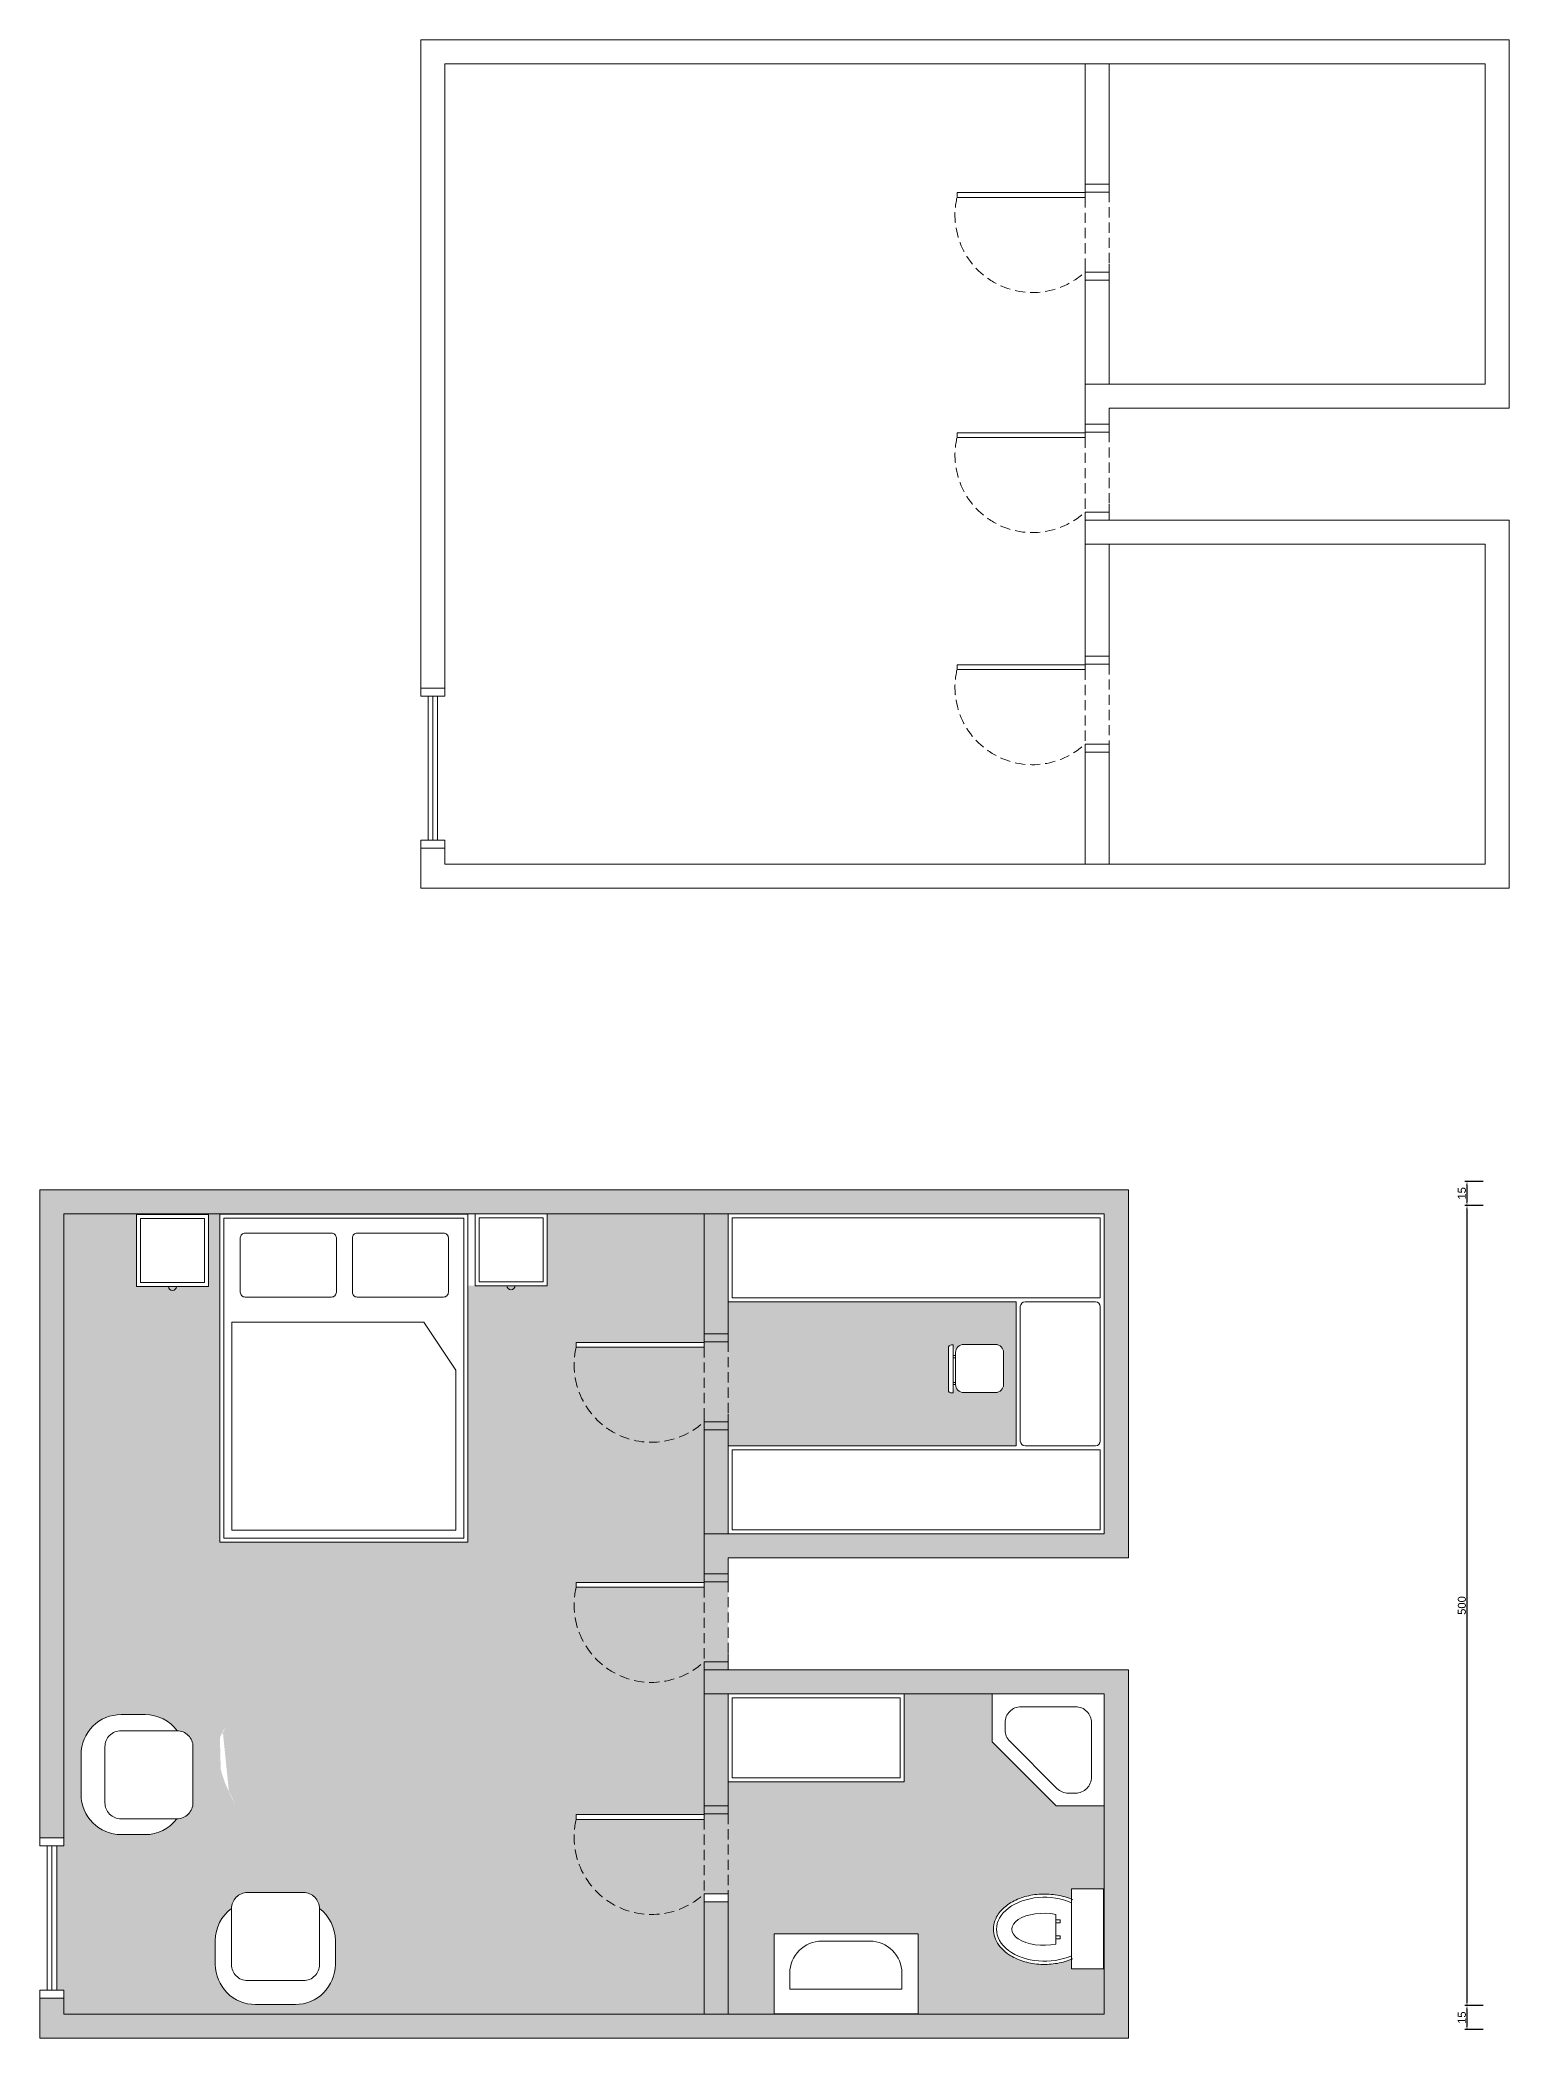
# Model space of a CAD drawing. Header units: centimetres. Extents: x -1214 to 5930, y 2765 to 5950.
# Drawn here: x 2437 to 3364, y 3192 to 4441 of the extents above; entities that cross this region are included whole.
import ezdxf

# ---------------------------------------------------------------- set-up
doc = ezdxf.new("R2010")
doc.units = ezdxf.units.CM
doc.linetypes.add('HIDDEN', pattern=[9.525, 6.35, -3.175])
for name, color, linetype, lineweight in [('duvar', 251, 'Continuous', 20), ('kapı', 1, 'Continuous', 15), ('pencere', 3, 'Continuous', 20), ('tefriş', 4, 'Continuous', 9), ('ölçü', 64, 'Continuous', 20)]:
    doc.layers.add(name, color=color, linetype=linetype, lineweight=lineweight)
doc.layers.add('zemin', color=8, linetype='Continuous')
doc.styles.get("Standard").update_dxf_attribs({"font": 'arial.ttf'})
doc.dimstyles.new('yeni ölçü', dxfattribs={"dimtxt": 5, "dimasz": 2.5, "dimexe": 1.25, "dimexo": 0.625, "dimtad": 1, "dimtxsty": 'Standard', "dimcen": 2.45, "dimclrt": 256, "dimadec": 0, "dimazin": 0, "dimtfac": 1, "dimtmove": 0, "dimatfit": 3, "dimfxl": 10, "dimfxlon": 1, "dimarcsym": 0})

# ---------------------------------------------------------------- blocks, each defined once
blk = doc.blocks.new('KP_001_Y')
at = {"layer": 'kapı'}
for points in [[(-15, 0), (0, 0), (0, -5), (-15, -5)], [(-15, 0), (0, 0), (0, -5), (-15, -5)], [(-15, -60), (0, -60), (0, -55), (-15, -55)], [(-15, -60), (0, -60), (0, -55), (-15, -55)]]:
    blk.add_lwpolyline(points, close=True, dxfattribs=at)
blk.add_lwpolyline([(-15, -5.4), (-95, -5.4), (-95, -8.4), (-15, -8.4), (-15, -5.4)], dxfattribs=at)
blk.add_lwpolyline([(-15, -5.4), (-95, -5.4), (-95, -8.4), (-15, -8.4), (-15, -5.4)], dxfattribs=at)
at = {"layer": 'kapı', "linetype": 'HIDDEN'}
for points in [[(-15, -8.4), (-15, -55)], [(-15, -8.4), (-15, -55)], [(0, -5), (0, -55)], [(0, -5), (0, -55)]]:
    blk.add_lwpolyline(points, dxfattribs=at)
blk.add_arc((-47.9, -19.4), 48.4, 166.8187, 312.7419, dxfattribs=at)
blk.add_arc((-47.9, -19.4), 48.4, 166.8187, 312.7419, dxfattribs=at)
blk = doc.blocks.new('YT_001_Y')
at = {"layer": 'tefriş'}
for points in [[(-2.5, 2.5), (152.5, 2.5), (152.5, -202.5), (-2.5, -202.5)], [(0, 0), (150, 0), (150, -200), (0, -200)], [(0, -200), (150, -200), (150, 0), (0, 0)], [(5, -65), (125, -65), (145, -95), (145, -195), (5, -195)]]:
    blk.add_lwpolyline(points, close=True, dxfattribs=at)
for points in [[(13.3, -9.3), (67.3, -9.3, -0.414214), (70.3, -12.3), (70.3, -46.3, -0.414214), (67.3, -49.3), (13.3, -49.3, -0.414214), (10.3, -46.3), (10.3, -12.3, -0.414214)], [(83.3, -9.3), (137.3, -9.3, -0.414214), (140.3, -12.3), (140.3, -46.3, -0.414214), (137.3, -49.3), (83.3, -49.3, -0.414214), (80.3, -46.3), (80.3, -12.3, -0.414214)]]:
    blk.add_lwpolyline(points, format="xyb", close=True, dxfattribs=at)
blk = doc.blocks.new('KOM_001_Y')
at = {"layer": 'tefriş'}
for points in [[(0, 0), (45, 0), (45, -45), (0, -45)], [(2.5, -2.5), (42.5, -2.5), (42.5, -42.5), (2.5, -42.5)]]:
    blk.add_lwpolyline(points, close=True, dxfattribs=at)
blk.add_arc((22.4, -45), 2.5, 180, 0, dxfattribs=at)
blk = doc.blocks.new('CHR_001_Y')
at = {"layer": 'tefriş'}
for points in [[(3, 2), (2, 2, 0.414214), (0, 0), (0, -26, 0.414214), (2, -28), (3, -28)], [(9.5, 2.3), (29.5, 2.3, -0.414214), (34.5, -2.7), (34.5, -22.7, -0.414214), (29.5, -27.7), (9.5, -27.7, -0.414214), (4.5, -22.7), (4.5, -2.7, -0.414214)]]:
    blk.add_lwpolyline(points, format="xyb", close=True, dxfattribs=at)
for points in [[(3, -4.6), (4.5, -4.6)], [(4.5, -6), (3, -6)], [(3, -21.4), (4.5, -21.4)], [(4.5, -22.7), (3, -22.7)]]:
    blk.add_lwpolyline(points, dxfattribs=at)
blk = doc.blocks.new('KLZ_001_Y')
at = {"layer": 'tefriş'}
blk.add_lwpolyline([(0, -50), (-20, -50), (-20, 0), (0, 0)], close=True, dxfattribs=at)
for points in [[(-29.8, -34.6), (-29.8, -16)], [(-29.8, -19.4), (-27.1, -19.4), (-27.1, -21.2), (-29.8, -21.2)], [(-29.8, -19.4), (-27.1, -19.4), (-27.1, -21.2), (-29.8, -21.2)], [(-29.8, -29.4), (-27.1, -29.4), (-27.1, -31.2), (-29.8, -31.2)]]:
    blk.add_lwpolyline(points, dxfattribs=at)
for centre, major_axis, ratio, start_param, end_param in [((-36.8, -25.3), (-30, 0), 0.666667, 4.118763, 8.447608), ((-37.3, -25.3), (-20, 0), 0.5, 4.329021, 8.237349)]:
    blk.add_ellipse(centre, major_axis=major_axis, ratio=ratio, start_param=start_param, end_param=end_param, dxfattribs=at)
blk.add_open_spline([(-19.2, -6.9), (-20.7, -6.2), (-22.3, -5.6), (-27.1, -4.2), (-30.5, -3.6), (-37.3, -3.2), (-40.8, -3.3), (-47.5, -4.4), (-50.7, -5.3), (-56.6, -7.8), (-59.2, -9.4), (-63.7, -13.1), (-65.5, -15.2), (-67.6, -19.1), (-68.2, -20.8), (-68.8, -24.3), (-68.9, -26.1), (-68.3, -29.5), (-67.7, -31.2), (-66, -34.4), (-64.9, -36), (-62.3, -38.8), (-60.7, -40.1), (-56.4, -42.9), (-53.5, -44.2), (-47.2, -46.2), (-43.9, -46.9), (-37, -47.4), (-33.5, -47.3), (-26.7, -46.3), (-23.5, -45.5), (-20, -44.1), (-19.6, -43.9), (-19.2, -43.7)], degree=3, knots=[4.118763, 4.118763, 4.118763, 4.118763, 4.291947, 4.291947, 4.620793, 4.620793, 4.949639, 4.949639, 5.278485, 5.278485, 5.607332, 5.607332, 5.936178, 5.936178, 6.163927, 6.163927, 6.391676, 6.391676, 6.619425, 6.619425, 6.847174, 6.847174, 7.074923, 7.074923, 7.405918, 7.405918, 7.736913, 7.736913, 8.067908, 8.067908, 8.398904, 8.398904, 8.447608, 8.447608, 8.447608, 8.447608], dxfattribs=at)
blk = doc.blocks.new('DUŞ_001_Y')
at = {"layer": 'tefriş'}
blk.add_lwpolyline([(-70, 0), (0, 0), (0, -60), (0, -70), (-30, -70), (-70, -30), (-70, 0)], dxfattribs=at)
blk.add_lwpolyline([(-52, -8), (-18, -8, -0.414214), (-8, -18), (-8, -52, -0.414214), (-18, -62), (-22.5, -62, -0.198912), (-29.6, -59.1), (-59.1, -29.6, -0.198912), (-62, -22.5), (-62, -18, -0.414214)], format="xyb", close=True, dxfattribs=at)
blk = doc.blocks.new('LVB_001_Y')
at = {"layer": 'tefriş'}
blk.add_lwpolyline([(-90, 50), (0, 50), (0, 0), (-90, 0)], close=True, dxfattribs=at)
blk.add_lwpolyline([(-60.2, 45.4), (-30.2, 45.4, -0.414214), (-10.2, 25.4), (-10.2, 15.4), (-80.2, 15.4), (-80.2, 25.4, -0.414214)], format="xyb", close=True, dxfattribs=at)
blk = doc.blocks.new('BER_001_Y')
at = {"layer": 'tefriş'}
blk.add_lwpolyline([(-40.4, -55.5, -0.235042), (-50.3, -35.6), (-50.3, -20.6, -0.414214), (-25.3, 4.4), (-0.3, 4.4, -0.414214), (24.7, -20.6), (24.7, -35.6, -0.237092), (14.6, -55.6, -0.237092)], format="xyb", dxfattribs=at)
blk.add_lwpolyline([(-30.4, -10.5), (4.6, -10.5, -0.414214), (14.6, -20.5), (14.6, -55.5, -0.414214), (4.6, -65.5), (-30.4, -65.5, -0.414214), (-40.4, -55.5), (-40.4, -20.5, -0.414214)], format="xyb", close=True, dxfattribs=at)
blk = doc.blocks.new('*D43')
at = {"layer": 'Defpoints', "color": 0, "transparency": 16777216}
for p in [(3496.8, 3727.4), (3328.7, 3712.4), (3511.8, 3712.4)]:
    blk.add_point(p, dxfattribs=at)
at = {"layer": 'ölçü', "color": 0, "lineweight": -2, "transparency": 16777216}
for p, q in [((3338.7, 3727.4), (3327.4, 3727.4)), ((3328.7, 3724.9), (3328.7, 3714.9)), ((3338.7, 3712.4), (3327.4, 3712.4))]:
    blk.add_line(p, q, dxfattribs=at)
at = {"layer": 'ölçü', "color": 0, "transparency": 16777216}
for points in [[(3328.2, 3724.9), (3329.1, 3724.9), (3328.7, 3727.4)], [(3328.2, 3714.9), (3329.1, 3714.9), (3328.7, 3712.4)]]:
    blk.add_solid(points, dxfattribs=at)
at = {"layer": 'ölçü', "transparency": 16777216, "insert": (3325.5, 3719.9), "char_height": 5, "attachment_point": 5, "rotation": 90}
blk.add_mtext('15', dxfattribs=at)
blk = doc.blocks.new('*D44')
at = {"layer": 'Defpoints', "color": 0, "transparency": 16777216}
for p in [(3511.8, 3712.4), (3328.7, 3212.4), (3511.8, 3212.4)]:
    blk.add_point(p, dxfattribs=at)
at = {"layer": 'ölçü', "color": 0, "lineweight": -2, "transparency": 16777216}
for p, q in [((3338.7, 3712.4), (3327.4, 3712.4)), ((3328.7, 3709.9), (3328.7, 3214.9)), ((3338.7, 3212.4), (3327.4, 3212.4))]:
    blk.add_line(p, q, dxfattribs=at)
at = {"layer": 'ölçü', "color": 0, "transparency": 16777216}
for points in [[(3328.2, 3709.9), (3329.1, 3709.9), (3328.7, 3712.4)], [(3328.2, 3214.9), (3329.1, 3214.9), (3328.7, 3212.4)]]:
    blk.add_solid(points, dxfattribs=at)
at = {"layer": 'ölçü', "transparency": 16777216, "insert": (3325.5, 3462.4), "char_height": 5, "attachment_point": 5, "rotation": 90}
blk.add_mtext('500', dxfattribs=at)
blk = doc.blocks.new('*D45')
at = {"layer": 'Defpoints', "color": 0, "transparency": 16777216}
for p in [(3511.8, 3212.4), (3328.7, 3197.4), (3496.8, 3197.4)]:
    blk.add_point(p, dxfattribs=at)
at = {"layer": 'ölçü', "color": 0, "lineweight": -2, "transparency": 16777216}
for p, q in [((3338.7, 3212.4), (3327.4, 3212.4)), ((3328.7, 3209.9), (3328.7, 3199.9)), ((3338.7, 3197.4), (3327.4, 3197.4))]:
    blk.add_line(p, q, dxfattribs=at)
at = {"layer": 'ölçü', "color": 0, "transparency": 16777216}
for points in [[(3328.2, 3209.9), (3329.1, 3209.9), (3328.7, 3212.4)], [(3328.2, 3199.9), (3329.1, 3199.9), (3328.7, 3197.4)]]:
    blk.add_solid(points, dxfattribs=at)
at = {"layer": 'ölçü', "transparency": 16777216, "insert": (3325.5, 3204.9), "char_height": 5, "attachment_point": 5, "rotation": 90}
blk.add_mtext('15', dxfattribs=at)

msp = doc.modelspace()

# ---------------------------------------------------------------- hatches: boundary and pattern name
at = {"layer": 'duvar', "transparency": 33554636}
h = msp.add_hatch(color=256, dxfattribs=at)
h.dxf.hatch_style = 1
h.paths.add_polyline_path([(2452.115, 3707.169), (2502.115, 3707.169), (2602.115, 3707.169), (2709.008, 3707.169), (2709.008, 3707.381), (2754.008, 3707.381), (3102.115, 3707.169), (3102.115, 3507.169), (2852.115, 3507.169), (2852.115, 3482.169), (2867.115, 3482.169), (2867.115, 3492.169), (3117.115, 3492.169), (3117.115, 3722.169), (2602.115, 3722.169), (2502.115, 3722.169), (2437.115, 3722.169), (2437.115, 3317.169), (2452.115, 3317.169)])
h.paths.add_polyline_path([(3117.115, 3422.169), (2867.115, 3422.169), (2852.115, 3422.169), (2852.115, 3407.169), (3102.115, 3407.169), (3102.115, 3347.169), (3102.115, 3337.169), (3102.115, 3207.169), (2852.115, 3207.169), (2452.115, 3207.169), (2452.115, 3217.169), (2437.115, 3217.169), (2437.115, 3192.169), (2852.115, 3192.169), (3117.115, 3192.169)])
h.paths.add_polyline_path([(2867.115, 3277.169), (2852.115, 3277.169), (2852.115, 3207.169), (2867.115, 3207.169)], flags=17)
h.paths.add_polyline_path([(2867.115, 3407.169), (2852.115, 3407.169), (2852.115, 3337.169), (2867.115, 3337.169)], flags=17)
h.paths.add_polyline_path([(2867.115, 3707.169), (2861.014, 3707.169), (2852.115, 3707.169), (2852.115, 3688.063), (2852.115, 3632.169), (2867.115, 3632.169), (2867.115, 3688.063)], flags=17)
h.paths.add_polyline_path([(2867.115, 3562.169), (2867.115, 3572.169), (2852.115, 3572.169), (2852.115, 3507.169), (2867.115, 3507.169)], flags=17)
at = {"layer": 'zemin', "transparency": 33554636}
h = msp.add_hatch(dxfattribs=at)
h.set_pattern_fill('ANGLE', color=256)
h.set_pattern_definition([(0, (-3053.626, -714.5625), (0, 6.985), [5.08, -1.905]), (90, (-3053.626, -714.5625), (-6.985, 4e-16), [5.08, -1.905])])
h.paths.add_polyline_path([(2549.496, 3501.903), (2549.496, 3707.169), (2542.507, 3707.169), (2542.507, 3661.745), (2497.507, 3661.745), (2497.507, 3707.169), (2452.115, 3707.169), (2452.115, 3317.169), (2452.115, 3312.169), (2447.61, 3312.169), (2447.615, 3222.169), (2452.115, 3222.169), (2452.115, 3217.169), (2452.115, 3207.169), (2852.115, 3207.169), (2852.115, 3277.169), (2852.115, 3282.169, -0.73944252), (2772.115, 3328.767), (2772.115, 3331.767), (2852.115, 3331.767), (2852.115, 3337.169), (2852.115, 3407.169), (2852.115, 3422.169), (2852.115, 3427.169, -0.73944252), (2772.115, 3473.767), (2772.115, 3476.767), (2852.115, 3476.767), (2852.115, 3482.169), (2852.115, 3507.169), (2852.115, 3577.169, -0.73944252), (2772.115, 3623.767), (2772.115, 3626.767), (2852.115, 3626.767), (2852.115, 3632.169), (2852.115, 3688.063), (2852.115, 3707.169), (2754.008, 3707.169), (2754.008, 3662.169), (2704.496, 3662.169), (2704.496, 3501.903)])
edge = h.paths.add_edge_path(flags=16)
edge.add_spline(control_points=[(2550.033, 3360.265), (2549.558, 3362.183), (2549.19, 3364.05), (2548.643, 3367.85), (2548.49, 3369.766), (2548.459, 3373.389), (2548.581, 3375.097), (2549.094, 3378.263), (2549.487, 3379.724), (2550.471, 3382.206), (2551.035, 3383.26), (2551.694, 3384.197)], knot_values=[0.16715522, 0.16715522, 0.16715522, 0.16715522, 0.30159491, 0.30159491, 0.45090597, 0.45090597, 0.60021704, 0.60021704, 0.7495281, 0.7495281, 0.88099502, 0.88099502, 0.88099502, 0.88099502], degree=3, periodic=0)
edge.add_ellipse((2585.261, 3343.492), major_axis=(-30.595, 43.694), ratio=0.46753232, start_angle=9.578683, end_angle=50.477199, ccw=False)
edge.add_ellipse((2585.261, 3343.492), major_axis=(-30.595, 43.694), ratio=0.46753232, start_angle=5.139369, end_angle=9.578683, ccw=False)
edge.add_spline(control_points=[(2552.959, 3385.729), (2552.609, 3385.368), (2552.278, 3384.982), (2551.874, 3384.449), (2551.783, 3384.324), (2551.694, 3384.197)], knot_values=[0.08968526, 0.08968526, 0.08968526, 0.08968526, 0.14931107, 0.14931107, 0.16715522, 0.16715522, 0.16715522, 0.16715522], degree=3, periodic=0)
edge.add_spline(control_points=[(2551.694, 3384.197), (2551.035, 3383.26), (2550.471, 3382.206), (2549.487, 3379.724), (2549.094, 3378.263), (2548.581, 3375.097), (2548.459, 3373.389), (2548.49, 3369.766), (2548.643, 3367.85), (2549.19, 3364.05), (2549.558, 3362.183), (2550.033, 3360.265)], knot_values=[0.16715522, 0.16715522, 0.16715522, 0.16715522, 0.29862213, 0.29862213, 0.4479332, 0.4479332, 0.59724426, 0.59724426, 0.74655533, 0.74655533, 0.88099502, 0.88099502, 0.88099502, 0.88099502], degree=3, periodic=0)
edge.add_ellipse((2585.261, 3343.492), major_axis=(-30.595, 43.694), ratio=0.46753232, start_angle=50.477199, end_angle=66.343399)
edge.add_spline(control_points=[(2554.273, 3347.922), (2554.269, 3347.932), (2554.265, 3347.942), (2552.534, 3351.939), (2551.164, 3355.874), (2550.14, 3359.839), (2550.086, 3360.052), (2550.033, 3360.265)], knot_values=[0.88099502, 0.88099502, 0.88099502, 0.88099502, 0.88162989, 0.88162989, 1.14303943, 1.14303943, 1.1579108, 1.1579108, 1.1579108, 1.1579108], degree=3, periodic=0)
edge.add_ellipse((2585.261, 3343.492), major_axis=(-30.595, 43.694), ratio=0.46753232, start_angle=9.578683, end_angle=50.477199, ccw=False)
h.paths.add_polyline_path([(2601.782, 3283.078, -0.41421356), (2611.782, 3273.078, -0.2350418), (2621.704, 3253.137), (2621.704, 3238.137, -0.41421356), (2596.704, 3213.137), (2571.704, 3213.137, -0.41421356), (2546.704, 3238.137), (2546.704, 3253.137, -0.23710066), (2556.782, 3273.195, -0.41079052), (2566.782, 3283.078)], flags=16)
h.paths.add_polyline_path([(2532.758, 3374.151), (2532.758, 3339.151, -0.41421356), (2522.758, 3329.151, -0.2350418), (2502.816, 3319.229), (2487.816, 3319.229, -0.41421356), (2462.816, 3344.229), (2462.816, 3369.229, -0.41421356), (2487.816, 3394.229), (2502.816, 3394.229, -0.23710066), (2522.875, 3384.15, -0.41079052)], flags=16)
h = msp.add_hatch(dxfattribs=at)
h.set_pattern_fill('ANGLE', color=256)
h.set_pattern_definition([(0, (-1038.927, 53.509), (0, 6.985), [5.08, -1.905]), (90, (-1038.927, 53.509), (-6.985, 4e-16), [5.08, -1.905])])
h.paths.add_polyline_path([(2867.115, 3652.169), (2867.115, 3632.169), (2867.115, 3627.169), (2867.115, 3577.169), (2867.115, 3572.169), (2867.115, 3562.169), (3047.115, 3562.169), (3047.115, 3652.169)])
h.paths.add_polyline_path([(3004.67, 3623.183, -0.41421356), (3006.67, 3625.183), (3007.67, 3625.183), (3009.129, 3620.438, -0.41421356), (3014.129, 3625.438), (3034.129, 3625.438, -0.41421356), (3039.129, 3620.438), (3039.129, 3600.438, -0.41421356), (3034.129, 3595.438), (3014.129, 3595.438, -0.41421356), (3009.129, 3600.438), (3007.67, 3595.183), (3006.67, 3595.183, -0.41421356), (3004.67, 3597.183)], flags=16)
h.paths.add_polyline_path([(2852.115, 3623.767), (2772.115, 3623.767, 0.73944252), (2852.115, 3577.169)])
h.paths.add_polyline_path([(2852.115, 3577.169), (2867.115, 3577.169), (2867.115, 3627.169), (2852.115, 3627.169), (2852.115, 3626.767), (2852.115, 3623.767)])
h.paths.add_polyline_path([(2985.815, 3257.328), (2985.815, 3207.169), (3102.115, 3207.169), (3102.115, 3337.169), (3072.115, 3337.169), (3032.115, 3377.169), (3032.115, 3407.169), (2977.115, 3407.169), (2977.115, 3352.169), (2867.115, 3352.169), (2867.115, 3337.169), (2867.115, 3332.169), (2867.115, 3282.169), (2867.115, 3277.169), (2867.115, 3207.169), (2895.815, 3207.169), (2895.815, 3257.328)])
edge = h.paths.add_edge_path(flags=16)
edge.add_spline(control_points=[(3081.586, 3241.377), (3081.426, 3241.31), (3081.266, 3241.244), (3078.114, 3239.97), (3074.844, 3239.103), (3068.076, 3238.123), (3064.579, 3238.01), (3057.709, 3238.549), (3054.337, 3239.2), (3048.058, 3241.212), (3045.151, 3242.572), (3040.89, 3245.378), (3039.333, 3246.664), (3036.667, 3249.473), (3035.558, 3250.998), (3033.869, 3254.22), (3033.29, 3255.917), (3032.724, 3259.379), (3032.739, 3261.142), (3033.36, 3264.597), (3033.965, 3266.289), (3036.09, 3270.206), (3037.894, 3272.334), (3042.348, 3276.037), (3044.999, 3277.614), (3050.87, 3280.102), (3054.09, 3281.011), (3060.781, 3282.09), (3064.25, 3282.258), (3071.092, 3281.839), (3074.464, 3281.252), (3078.987, 3279.904), (3080.313, 3279.431), (3081.586, 3278.896)], knot_values=[4.14962381, 4.14962381, 4.14962381, 4.14962381, 4.16746675, 4.16746675, 4.49846184, 4.49846184, 4.82945694, 4.82945694, 5.16045203, 5.16045203, 5.49144712, 5.49144712, 5.71919619, 5.71919619, 5.94694527, 5.94694527, 6.17469435, 6.17469435, 6.40244343, 6.40244343, 6.6301925, 6.6301925, 6.95903865, 6.95903865, 7.28788479, 7.28788479, 7.61673094, 7.61673094, 7.94557709, 7.94557709, 8.27442323, 8.27442323, 8.41674648, 8.41674648, 8.41674648, 8.41674648], degree=3, periodic=0)
edge.add_line((3081.586, 3278.896), (3081.586, 3285.438))
edge.add_line((3081.586, 3285.438), (3101.586, 3285.438))
edge.add_line((3101.586, 3285.438), (3101.586, 3235.438))
edge.add_line((3101.586, 3235.438), (3081.586, 3235.438))
edge.add_line((3081.586, 3235.438), (3081.586, 3241.377))
h.paths.add_polyline_path([(3071.757, 3266.04), (3074.482, 3266.04), (3074.482, 3264.244), (3072.81, 3256.04), (3074.482, 3256.04), (3074.482, 3254.244), (3071.757, 3250.879)], flags=0)
h.paths.add_polyline_path([(2867.115, 3332.169), (2852.115, 3332.169), (2852.115, 3331.767), (2852.115, 3328.767), (2852.115, 3282.169), (2867.115, 3282.169)])
h.paths.add_polyline_path([(2852.115, 3328.767), (2772.115, 3328.767, 0.73944252), (2852.115, 3282.169)])
h.paths.add_polyline_path([(2852.115, 3427.169), (2852.115, 3473.767), (2772.115, 3473.767, 0.73944252)])
h.paths.add_polyline_path([(2867.115, 3477.169), (2852.115, 3477.169), (2852.115, 3476.767), (2852.115, 3473.767), (2852.115, 3427.169), (2867.115, 3427.169)])
h.paths.add_polyline_path([(2852.115, 3337.169), (2852.115, 3332.169), (2867.115, 3332.169), (2867.115, 3337.169)])
h.paths.add_polyline_path([(2852.115, 3427.169), (2852.115, 3422.169), (2867.115, 3422.169), (2867.115, 3427.169)])
h.paths.add_polyline_path([(2852.115, 3482.169), (2852.115, 3477.169), (2867.115, 3477.169), (2867.115, 3482.169)])
h.paths.add_polyline_path([(2867.115, 3627.169), (2867.115, 3632.169), (2852.115, 3632.169), (2852.115, 3627.169)])
h.paths.add_polyline_path([(2852.115, 3577.169), (2852.115, 3572.169), (2867.115, 3572.169), (2867.115, 3577.169)])

# ---------------------------------------------------------------- linework, layer by layer
at = {"layer": 'duvar'}
for points in [[(3105.094, 4200.515), (3105.094, 4210.515), (3355.094, 4210.515), (3355.094, 4440.515), (2840.094, 4440.515), (2740.094, 4440.515), (2675.094, 4440.515), (2675.094, 4035.515)], [(3090.094, 4197.515), (3090.094, 4225.515), (3340.094, 4225.515), (3340.094, 4425.515), (2840.094, 4425.515), (2740.094, 4425.515), (2690.094, 4425.515), (2690.094, 4035.515)], [(3090.094, 4350.113), (3090.094, 4350.113), (3090.094, 4406.409), (3090.094, 4425.515)], [(3340.094, 4425.515), (3098.993, 4425.515)], [(3105.094, 4350.515), (3105.094, 4406.409), (3105.094, 4425.515)], [(3090.094, 4225.515), (3090.094, 4300.515)], [(3105.094, 4225.515), (3105.094, 4300.515)], [(2675.094, 3935.515), (2675.094, 3910.515), (3090.094, 3910.515), (3355.094, 3910.515), (3355.094, 4140.515), (3105.094, 4140.515), (3105.094, 4150.515)], [(2690.094, 3935.515), (2690.094, 3925.515), (3090.094, 3925.515), (3340.094, 3925.515), (3340.094, 4125.515), (3090.094, 4125.515), (3090.094, 4140.515)], [(3090.094, 4055.515), (3090.094, 4125.515)], [(3105.094, 4055.515), (3105.094, 4125.515)], [(3090.094, 3925.515), (3090.094, 3995.515)], [(3105.094, 3925.515), (3105.094, 3995.515)], [(2867.115, 3482.169), (2867.115, 3492.169), (3117.115, 3492.169), (3117.115, 3722.169), (2602.115, 3722.169), (2502.115, 3722.169), (2437.115, 3722.169), (2437.115, 3317.169)], [(2852.115, 3479.169), (2852.115, 3507.169), (3102.115, 3507.169), (3102.115, 3707.169), (2602.115, 3707.169), (2502.115, 3707.169), (2452.115, 3707.169), (2452.115, 3317.169)], [(2852.115, 3631.767), (2852.115, 3631.767), (2852.115, 3688.063), (2852.115, 3707.169)], [(3102.115, 3707.169), (2861.014, 3707.169)], [(2867.115, 3632.169), (2867.115, 3688.063), (2867.115, 3707.169)], [(2852.115, 3507.169), (2852.115, 3582.169)], [(2867.115, 3507.169), (2867.115, 3582.169)], [(2437.115, 3217.169), (2437.115, 3192.169), (2852.115, 3192.169), (3117.115, 3192.169), (3117.115, 3422.169), (2867.115, 3422.169), (2867.115, 3432.169)], [(2452.115, 3217.169), (2452.115, 3207.169), (2852.115, 3207.169), (3102.115, 3207.169), (3102.115, 3407.169), (2852.115, 3407.169), (2852.115, 3422.169)], [(2852.115, 3337.169), (2852.115, 3407.169)], [(2867.115, 3337.169), (2867.115, 3407.169)], [(2852.115, 3207.169), (2852.115, 3277.169)], [(2867.115, 3207.169), (2867.115, 3277.169)]]:
    msp.add_lwpolyline(points, dxfattribs=at)
at = {"layer": 'kapı'}
for points in [[(2690.094, 4035.515), (2675.094, 4035.515)], [(2690.094, 3935.515), (2675.094, 3935.515)], [(2452.115, 3317.169), (2437.115, 3317.169)], [(2452.115, 3217.169), (2437.115, 3217.169)]]:
    msp.add_lwpolyline(points, dxfattribs=at)
at = {"layer": 'pencere'}
for points in [[(3090.094, 4125.515), (3090.094, 4125.515)], [(2679.594, 3940.515), (2679.59, 4030.515)], [(2682.594, 3940.515), (2682.59, 4030.515)], [(2685.594, 3940.515), (2685.59, 4030.515)], [(2852.115, 3407.169), (2852.115, 3407.169)], [(2441.615, 3222.169), (2441.61, 3312.169)], [(2444.615, 3222.169), (2444.61, 3312.169)], [(2447.615, 3222.169), (2447.61, 3312.169)]]:
    msp.add_lwpolyline(points, dxfattribs=at)
for points in [[(2675.094, 4035.515), (2690.094, 4035.515), (2690.094, 4030.515), (2675.094, 4030.515)], [(2675.094, 3935.515), (2690.094, 3935.515), (2690.094, 3940.515), (2675.094, 3940.515)], [(2437.115, 3317.169), (2452.115, 3317.169), (2452.115, 3312.169), (2437.115, 3312.169)], [(2437.115, 3217.169), (2452.115, 3217.169), (2452.115, 3222.169), (2437.115, 3222.169)]]:
    msp.add_lwpolyline(points, close=True, dxfattribs=at)
at = {"layer": 'tefriş'}
for points in [[(3047.115, 3652.169), (2867.115, 3652.169), (2867.115, 3707.169), (3102.115, 3707.169), (3102.115, 3652.169)], [(3047.115, 3507.169), (3102.115, 3507.169), (3102.115, 3707.169), (3047.115, 3707.169)], [(3099.615, 3654.669), (3099.615, 3704.669), (3047.115, 3704.669)], [(3047.115, 3652.169), (3047.115, 3562.169)], [(3047.115, 3562.169), (2867.115, 3562.169), (2867.115, 3507.169), (3102.115, 3507.169), (3102.115, 3562.169)], [(3047.115, 3509.669), (3099.615, 3509.669), (3099.615, 3559.669)]]:
    msp.add_lwpolyline(points, dxfattribs=at)
for points in [[(2869.615, 3704.669), (3099.615, 3704.669), (3099.615, 3654.669), (2869.615, 3654.669)], [(2869.615, 3509.669), (3099.615, 3509.669), (3099.615, 3559.669), (2869.615, 3559.669)], [(2867.115, 3407.169), (2977.115, 3407.169), (2977.115, 3352.169), (2867.115, 3352.169)], [(2869.615, 3404.669), (2974.615, 3404.669), (2974.615, 3354.669), (2869.615, 3354.669)]]:
    msp.add_lwpolyline(points, close=True, dxfattribs=at)
msp.add_lwpolyline([(3096.615, 3652.169), (3052.615, 3652.169, 0.41421356), (3049.615, 3649.169), (3049.615, 3565.169, 0.41421356), (3052.615, 3562.169), (3096.615, 3562.169, 0.41421356), (3099.615, 3565.169), (3099.615, 3649.169, 0.41421356)], format="xyb", close=True, dxfattribs=at)

# ---------------------------------------------------------------- block references
at = {"layer": 'kapı'}
for p in [(3105.094, 4350.515), (3105.094, 4200.515), (3105.094, 4055.515), (2867.115, 3632.169), (2867.115, 3482.169), (2867.115, 3337.169)]:
    msp.add_blockref('KP_001_Y', p, dxfattribs=at)
at = {"layer": 'tefriş'}
for name, p in [('KOM_001_Y', (2497.507, 3706.745)), ('YT_001_Y', (2551.996, 3704.403)), ('KOM_001_Y', (2709.008, 3707.169)), ('CHR_001_Y', (3004.67, 3623.183)), ('DUŞ_001_Y', (3102.115, 3407.169)), ('KLZ_001_Y', (3101.586, 3285.438)), ('LVB_001_Y', (2985.815, 3207.328))]:
    msp.add_blockref(name, p, dxfattribs=at)
for p, rotation in [((2467.225, 3369.555), 90), ((2571.377, 3217.546), 180)]:
    msp.add_blockref('BER_001_Y', p, dxfattribs=dict(at, rotation=rotation))

# ---------------------------------------------------------------- dimensions: what is measured, and where the dimension line sits
at = {"layer": 'ölçü'}
dim = msp.add_linear_dim(base=(3328.652, 3712.448), p1=(3496.793, 3727.448), p2=(3511.793, 3712.448), angle=90, dimstyle='yeni ölçü', dxfattribs=at)
dim.commit()
dim.dimension.update_dxf_attribs({"geometry": '*D43', "text_midpoint": (3325.474, 3719.948)})
for base, p1, p2, picture, middle in [((3328.652, 3212.448), (3511.793, 3712.448), (3511.793, 3212.448), '*D44', (3325.474, 3462.448)), ((3328.652, 3197.448), (3511.793, 3212.448), (3496.793, 3197.448), '*D45', (3325.474, 3204.948))]:
    dim = msp.add_linear_dim(base=base, p1=p1, p2=p2, angle=90, dimstyle='yeni ölçü', override={"dimtmove": 1}, dxfattribs=at)
    dim.commit()
    dim.dimension.update_dxf_attribs({"geometry": picture, "text_midpoint": middle})

doc.saveas('drawing.dxf')
